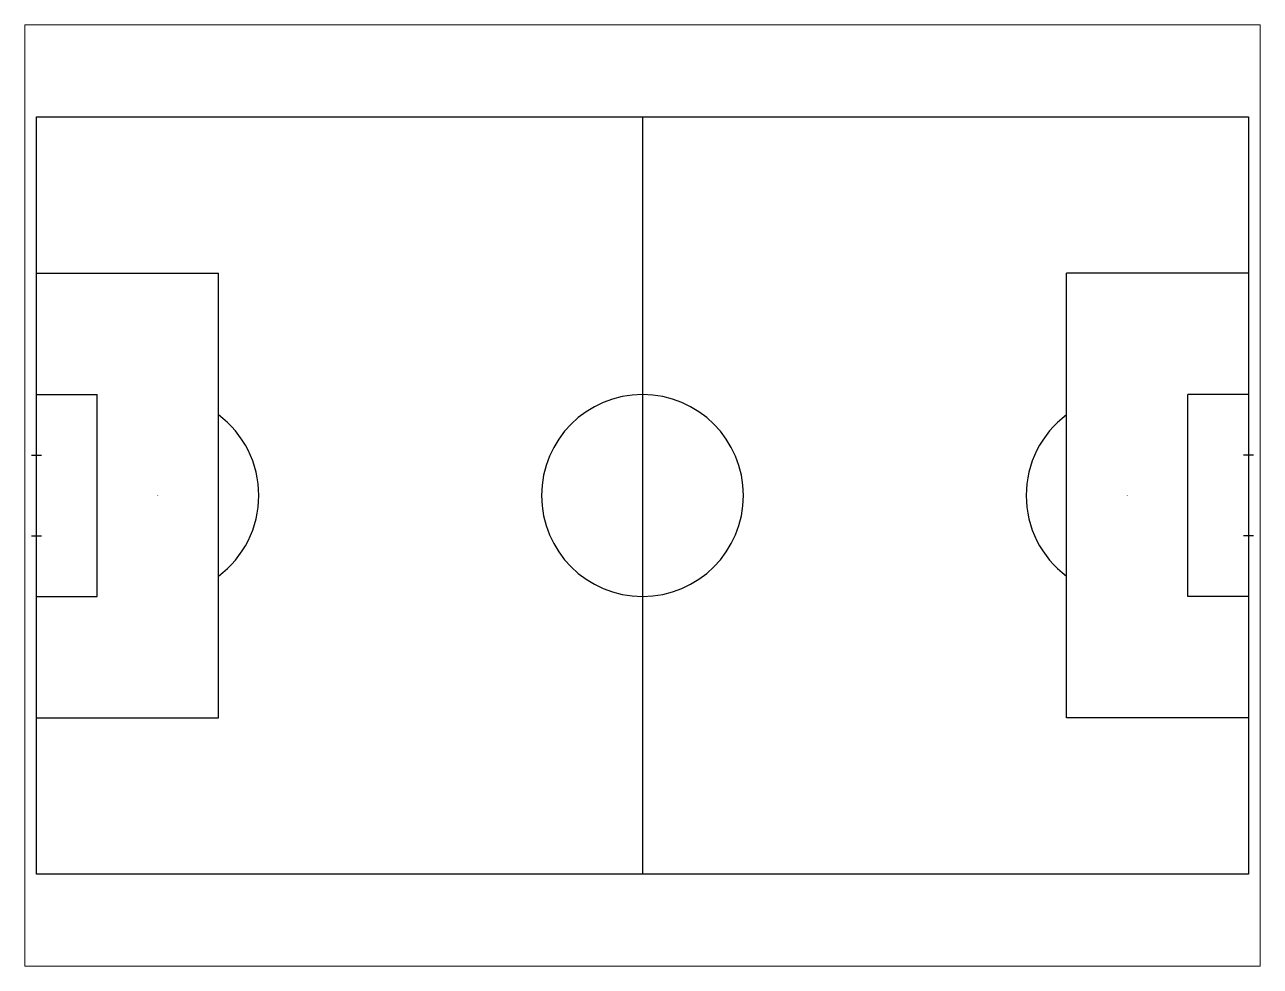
# Paper-space layout 'Layout1' of a CAD drawing. Header units: millimetres. Extents: x 1.05 to 9.45, y 0.8 to 7.2.
# The model-space entities are those that its viewports show. They can reach past a viewport. Long polylines and large blocks are cut down to what shows.
import ezdxf

# ---------------------------------------------------------------- set-up
doc = ezdxf.new("R2010")
doc.units = ezdxf.units.MM
doc.header["$MEASUREMENT"] = 0

# ---------------------------------------------------------------- blocks, each defined once
blk = doc.blocks.new('Recreation_Football')
at = {"color": 0}
for p, q in [((0, 34375), (110000, 34375)), ((0, -34375), (0, 34375)), ((55000, 34375), (55000, -34375)), ((110000, 34375), (110000, -34375)), ((0, 20166.666666), (16500, 20166.666666)), ((16500, -20166.666667), (16500, 20166.666666)), ((110000, 20166.666666), (93500, 20166.666666)), ((93500, -20166.666667), (93500, 20166.666666)), ((0, 9166.666666), (5500, 9166.666666)), ((5500, -9166.666667), (5500, 9166.666666)), ((104500, -9166.666667), (104500, 9166.666666)), ((110000, 9166.666666), (104500, 9166.666666)), ((-458.333334, 3666.666666), (458.333333, 3666.666666)), ((110458.333333, 3666.666666), (109541.666666, 3666.666666)), ((-458.333334, -3666.666667), (458.333333, -3666.666667)), ((110458.333333, -3666.666667), (109541.666666, -3666.666667)), ((0, -9166.666667), (5500, -9166.666667)), ((110000, -9166.666667), (104500, -9166.666667)), ((0, -20166.666667), (16500, -20166.666667)), ((110000, -20166.666667), (93500, -20166.666667)), ((110000, -34375), (0, -34375))]:
    blk.add_line(p, q, dxfattribs=at)
at = {"color": 0, "const_width": 37.5}
for points in [[(10981.25, 0, 1), (11018.75, 0, 1)], [(98981.25, 0, 1), (99018.75, 0, 1)]]:
    blk.add_lwpolyline(points, format="xyb", close=True, dxfattribs=at)
at = {"color": 0}
blk.add_circle((55000, 0), 9166.666667, dxfattribs=at)
for centre, start, end in [((11000, 0), 306.869898, 53.130102), ((99000, 0), 126.869898, 233.130102)]:
    blk.add_arc(centre, 9166.666667, start, end, dxfattribs=at)

msp = doc.modelspace()

# ---------------------------------------------------------------- block references
msp.add_blockref('Recreation_Football', (0, 0))

psp = doc.layouts.get("Layout1")

# ---------------------------------------------------------------- viewports
at = {"layer": '0'}
psp.add_viewport(center=(5.25, 4), size=(8.4, 6.4), view_center_point=(55000, 0), view_height=85450.402989, dxfattribs=at)

doc.saveas('drawing.dxf')
